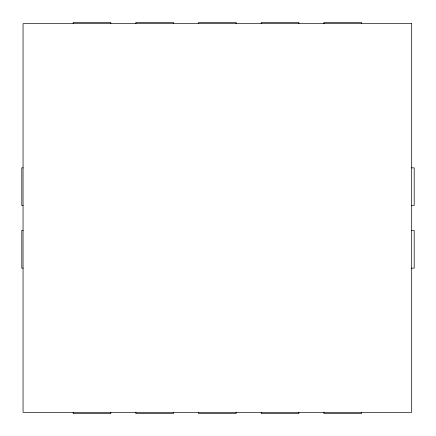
<?xml version="1.0" encoding="UTF-8"?>
<svg xmlns="http://www.w3.org/2000/svg" width="436" height="436" viewBox="0 0 436 436"><rect width="100%" height="100%" fill="white"/><g stroke="black" fill="none" stroke-linecap="round" stroke-linejoin="round"><path stroke-width="0.65" d="M23.146 167.855L21.8 167.855L21.8 205.465L23.146 205.465M411.508 167.855L414.2 167.855L414.2 205.465L411.508 205.465M23.146 230.535L21.8 230.535L21.8 268.145L23.146 268.145M411.508 230.535L414.2 230.535L414.2 268.145L411.508 268.145M361.548 23.778L361.548 22.427L323.937 22.427L323.937 23.778M361.548 412.222L361.548 413.573L323.937 413.573L323.937 412.222M298.862 23.778L298.862 22.427L261.251 22.427L261.251 23.778M298.862 412.222L298.862 413.573L261.251 413.573L261.251 412.222M236.176 23.778L236.176 22.427L198.571 22.427L198.571 23.778M236.176 412.222L236.176 413.573L198.571 413.573L198.571 412.222M173.495 23.778L173.495 22.427L135.885 22.427L135.885 23.778M173.495 412.222L173.495 413.573L135.885 413.573L135.885 412.222M110.809 23.778L110.809 22.427L73.199 22.427L73.199 23.778M110.809 412.222L110.809 413.573L73.199 413.573L73.199 412.222M411.693 23.68L23.053 23.68L23.053 412.32L411.693 412.32L411.693 23.68"/></g></svg>
